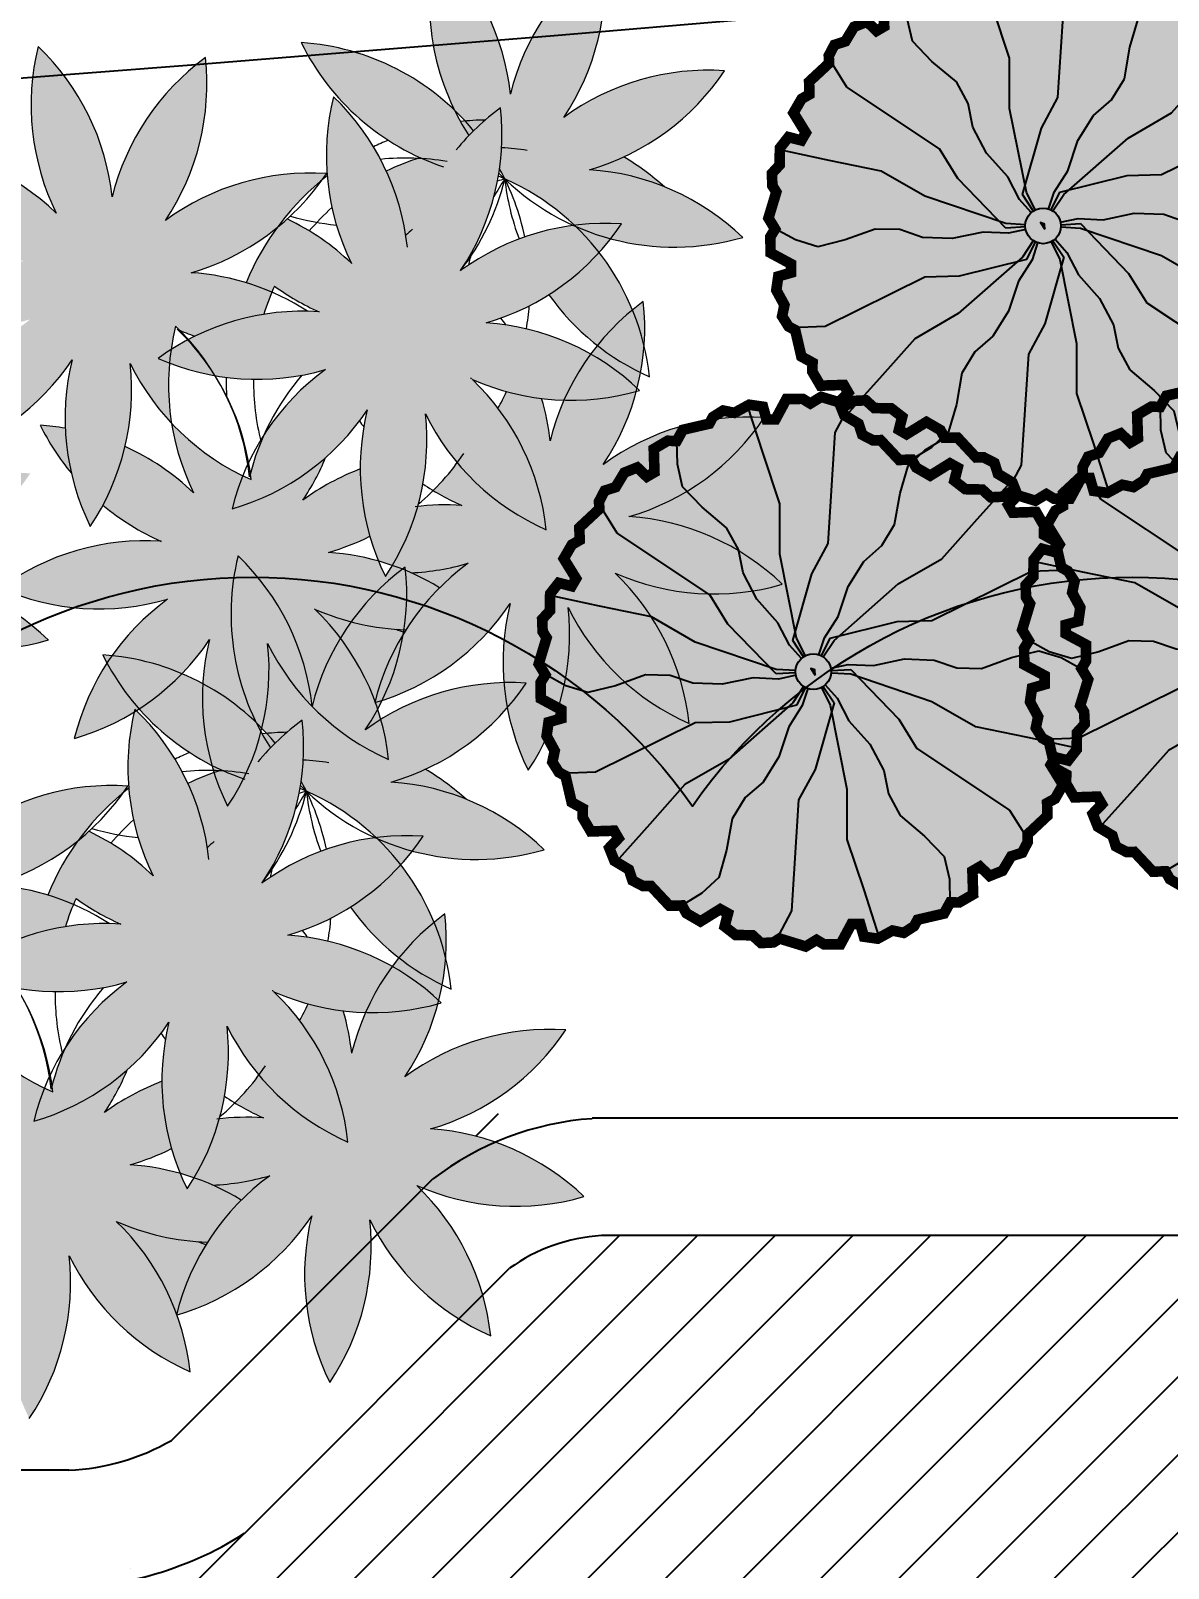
# Model space of a CAD drawing. Extents: x -32840 to 422982, y 280745 to 888746.
# Drawn here: x 88766 to 90706, y 877595 to 880217 of the extents above; entities that cross this region are included whole.
import ezdxf

# ---------------------------------------------------------------- set-up
doc = ezdxf.new("R2010")
doc.units = 0
doc.header["$LTSCALE"] = 1000
doc.header["$PDMODE"] = 3
doc.linetypes.add('CONTINOUS', pattern=[0])
doc.linetypes.add('HIDDEN', pattern=[0.375, 0.25, -0.125])
doc.layers.get('Defpoints').update_dxf_attribs({"linetype": 'HIDDEN'})
doc.layers.add('A-Dim grid', color=3, linetype='Continuous', transparency=0.5)
doc.layers.add('X-SW$0$Tree-hat', color=254, linetype='Continuous', transparency=0.3)
for name, color, linetype in [('a-drive(base)', 22, 'Continuous'), ('A-Rev', 31, 'Continuous'), ('A-WALL', 7, 'CONTINOUS')]:
    doc.layers.add(name, color=color, linetype=linetype)
doc.layers.add('X-SW$0$Xref-Color$0$12.shrubs & ground covers', color=254, linetype='Continuous', lineweight=0)
doc.styles.add('ROMANS', font='romans.shx', dxfattribs={"width": 0.8})
doc.dimstyles.new('A-Dim Grid', dxfattribs={"dimscale": 100, "dimtxt": 2.5, "dimasz": 0.5, "dimexe": 0, "dimexo": 0, "dimgap": 0.3, "dimtad": 1, "dimdec": 0, "dimlfac": -0.01, "dimzin": 3, "dimdsep": 46, "dimtxsty": 'ROMANS', "dimblk": 'OBLIQUE', "dimcen": 5, "dimclrd": 256, "dimclre": 8, "dimclrt": 4, "dimadec": 0, "dimazin": 0, "dimtfac": 1, "dimtdec": 0, "dimtix": 1, "dimtmove": 1, "dimatfit": 3, "dimfxl": 1, "dimfrac": 2, "dimtolj": 1, "dimtzin": 3, "dimlwd": -1, "dimarcsym": 0})

# ---------------------------------------------------------------- blocks, each defined once
blk = doc.blocks.new('X-SW$0$trt')
at = {"layer": 'X-SW$0$Tree-hat'}
h = blk.add_hatch(color=256, dxfattribs=at)
h.dxf.hatch_style = 1
h.paths.add_polyline_path([(-266374, 71525), (-266376, 71585), (-266215, 71736), (-266217, 71840), (-266153, 71875), (-266088, 71989), (-266188, 72151), (-266152, 72213), (-266046, 72186), (-265977, 72275), (-265974, 72413), (-265911, 72482), (-265916, 72582), (-265948, 72633), (-265883, 72845), (-265937, 72934), (-265900, 72996), (-265900, 73128), (-266067, 73218), (-266067, 73290), (-265963, 73319), (-265947, 73431), (-266013, 73552), (-265994, 73643), (-266048, 73727), (-266101, 73756), (-266151, 73971), (-266242, 74021), (-266241, 74094), (-266307, 74208), (-266497, 74202), (-266533, 74264), (-266457, 74342), (-266499, 74447), (-266617, 74518), (-266646, 74607), (-266735, 74653), (-266795, 74651), (-266946, 74813), (-267050, 74811), (-267085, 74874), (-267199, 74940), (-267361, 74840), (-267423, 74876), (-267396, 74981), (-267485, 75050), (-267623, 75053), (-267692, 75116), (-267792, 75111), (-267844, 75080), (-268055, 75144), (-268144, 75090), (-268206, 75128), (-268338, 75127), (-268428, 74960), (-268500, 74960), (-268529, 75064), (-268641, 75080), (-268762, 75014), (-268853, 75033), (-268937, 74980), (-268966, 74926), (-269181, 74876), (-269231, 74785), (-269304, 74787), (-269418, 74720), (-269412, 74531), (-269474, 74495), (-269552, 74570), (-269657, 74528), (-269728, 74410), (-269817, 74381), (-269863, 74293), (-269861, 74232), (-270023, 74081), (-270021, 73978), (-270084, 73942), (-270150, 73828), (-270050, 73666), (-270086, 73604), (-270191, 73631), (-270261, 73542), (-270263, 73404), (-270326, 73335), (-270322, 73235), (-270290, 73184), (-270354, 72972), (-270300, 72883), (-270338, 72821), (-270337, 72689), (-270170, 72599), (-270170, 72528), (-270274, 72498), (-270290, 72386), (-270224, 72265), (-270243, 72174), (-270190, 72090), (-270136, 72061), (-270086, 71846), (-269995, 71796), (-269997, 71723), (-269930, 71609), (-269741, 71615), (-269705, 71553), (-269780, 71475), (-269738, 71370), (-269620, 71299), (-269591, 71210), (-269503, 71164), (-269442, 71166), (-269291, 71005), (-269188, 71007), (-269152, 70943), (-269038, 70877), (-268877, 70977), (-268814, 70942), (-268841, 70836), (-268752, 70767), (-268614, 70764), (-268545, 70701), (-268445, 70706), (-268394, 70738), (-268182, 70673), (-268093, 70727), (-268031, 70690), (-267899, 70690), (-267809, 70857), (-267738, 70857), (-267708, 70753), (-267596, 70737), (-267475, 70803), (-267384, 70784), (-267300, 70838), (-267271, 70891), (-267056, 70941), (-267006, 71032), (-266933, 71031), (-266819, 71097), (-266825, 71287), (-266763, 71323), (-266685, 71247), (-266580, 71289), (-266509, 71407), (-266420, 71436)])
at = {"layer": 'X-SW$0$Tree-hat', "linetype": 'ByBlock'}
for p, q in [((-268528, 74683, -1683), (-268654, 75073, -1683)), ((-267941, 74854, -1683), (-267810, 75100, -1683)), ((-267998, 73952, -1683), (-267941, 74854, -1683)), ((-267211, 74710, -1683), (-267049, 74809, -1683)), ((-269225, 74596, -1683), (-269229, 74785, -1683)), ((-268392, 74273, -1683), (-268528, 74683, -1683)), ((-267348, 74582, -1683), (-267211, 74710, -1683)), ((-269183, 74412, -1683), (-269225, 74596, -1683)), ((-267412, 74362, -1683), (-267348, 74582, -1683)), ((-266787, 74150, -1683), (-266512, 74454, -1683)), ((-269024, 74247, -1683), (-269183, 74412, -1683)), ((-267458, 74106, -1683), (-267412, 74362, -1683)), ((-269715, 74036, -1683), (-269863, 74272, -1683)), ((-268825, 74080, -1683), (-269024, 74247, -1683)), ((-268392, 73864, -1683), (-268392, 74273, -1683)), ((-268728, 73903, -1683), (-268825, 74080, -1683)), ((-267562, 73934, -1683), (-267458, 74106, -1683)), ((-267073, 73827, -1683), (-266787, 74150, -1683)), ((-268962, 73535, -1683), (-269715, 74036, -1683)), ((-268132, 73704, -1683), (-267998, 73952, -1683)), ((-267709, 73806, -1683), (-267562, 73934, -1683)), ((-268691, 73712, -1683), (-268728, 73903, -1683)), ((-268255, 73182, -1683), (-268392, 73864, -1683)), ((-267837, 73602, -1683), (-267709, 73806, -1683)), ((-267428, 73623, -1683), (-267073, 73827, -1683)), ((-268579, 73499, -1683), (-268691, 73712, -1683)), ((-268287, 73163, -1683), (-268132, 73704, -1683)), ((-267155, 73326, -1683), (-266345, 73727, -1683)), ((-266345, 73727, -1683), (-266066, 73737, -1683)), ((-267951, 73163, -1683), (-267428, 73623, -1683)), ((-267918, 73357, -1683), (-267837, 73602, -1683)), ((-269860, 73441, -1683), (-270261, 73527, -1683)), ((-269437, 73355, -1683), (-269860, 73441, -1683)), ((-268814, 73295, -1683), (-268962, 73535, -1683)), ((-268407, 73307, -1683), (-268579, 73499, -1683)), ((-269082, 73150, -1683), (-269437, 73355, -1683)), ((-268423, 72890, -1683), (-268814, 73295, -1683)), ((-268312, 73124, -1683), (-268407, 73307, -1683)), ((-268028, 73184, -1683), (-267918, 73357, -1683)), ((-267982, 73182, -1683), (-267436, 73318, -1683)), ((-267436, 73318, -1683), (-267155, 73326, -1683)), ((-268199, 73030, -1683), (-268287, 73163, -1683)), ((-268183, 73038, -1683), (-268255, 73182, -1683)), ((-268074, 73046, -1683), (-268028, 73184, -1683)), ((-268054, 73038, -1683), (-267982, 73182, -1683)), ((-268039, 73030, -1683), (-267951, 73163, -1683)), ((-268423, 72927, -1683), (-269082, 73150, -1683)), ((-268215, 73017, -1683), (-268312, 73124, -1683)), ((-266507, 73023, -1683), (-266284, 73078, -1683)), ((-266284, 73078, -1683), (-266104, 73023, -1683)), ((-268263, 72917, -1683), (-268423, 72927, -1683)), ((-267977, 72938, -1683), (-267835, 72968, -1683)), ((-267974, 72917, -1683), (-267814, 72927, -1683)), ((-267835, 72968, -1683), (-267630, 72959, -1683)), ((-267814, 72927, -1683), (-267423, 72522, -1683)), ((-267630, 72959, -1683), (-267377, 73012, -1683)), ((-267377, 73012, -1683), (-267137, 73003, -1683)), ((-267137, 73003, -1683), (-266953, 72939, -1683)), ((-266953, 72939, -1683), (-266752, 72935, -1683)), ((-266752, 72935, -1683), (-266507, 73023, -1683)), ((-266104, 73023, -1683), (-265938, 72932, -1683)), ((-270133, 72794, -1683), (-270299, 72885, -1683)), ((-269953, 72739, -1683), (-270133, 72794, -1683)), ((-269730, 72794, -1683), (-269953, 72739, -1683)), ((-269486, 72883, -1683), (-269730, 72794, -1683)), ((-269285, 72878, -1683), (-269486, 72883, -1683)), ((-269100, 72815, -1683), (-269285, 72878, -1683)), ((-268860, 72806, -1683), (-269100, 72815, -1683)), ((-268608, 72858, -1683), (-268860, 72806, -1683)), ((-268402, 72849, -1683), (-268608, 72858, -1683)), ((-268263, 72900, -1683), (-268423, 72890, -1683)), ((-268260, 72879, -1683), (-268402, 72849, -1683)), ((-268022, 72801, -1683), (-267925, 72693, -1683)), ((-267974, 72900, -1683), (-267814, 72890, -1683)), ((-267814, 72890, -1683), (-267155, 72667, -1683)), ((-268199, 72788, -1683), (-268287, 72654, -1683)), ((-268183, 72779, -1683), (-268255, 72636, -1683)), ((-268164, 72771, -1683), (-268209, 72633, -1683)), ((-268054, 72779, -1683), (-267982, 72636, -1683)), ((-268039, 72788, -1683), (-267951, 72654, -1683)), ((-267925, 72693, -1683), (-267830, 72510, -1683)), ((-267155, 72667, -1683), (-266800, 72463, -1683)), ((-268287, 72654, -1683), (-268809, 72195, -1683)), ((-268255, 72636, -1683), (-268801, 72499, -1683)), ((-268209, 72633, -1683), (-268320, 72460, -1683)), ((-267951, 72654, -1683), (-268105, 72113, -1683)), ((-267982, 72636, -1683), (-267846, 71953, -1683)), ((-269082, 72492, -1683), (-269893, 72090, -1683)), ((-268801, 72499, -1683), (-269082, 72492, -1683)), ((-268320, 72460, -1683), (-268400, 72215, -1683)), ((-267830, 72510, -1683), (-267659, 72318, -1683)), ((-267423, 72522, -1683), (-267276, 72283, -1683)), ((-266800, 72463, -1683), (-266378, 72376, -1683)), ((-267659, 72318, -1683), (-267546, 72105, -1683)), ((-266378, 72376, -1683), (-265977, 72290, -1683)), ((-268809, 72195, -1683), (-269164, 71990, -1683)), ((-268400, 72215, -1683), (-268528, 72011, -1683)), ((-267276, 72283, -1683), (-266523, 71782, -1683)), ((-269893, 72090, -1683), (-270171, 72080, -1683)), ((-268105, 72113, -1683), (-268239, 71866, -1683)), ((-267546, 72105, -1683), (-267509, 71914, -1683)), ((-269164, 71990, -1683), (-269450, 71667, -1683)), ((-268528, 72011, -1683), (-268675, 71884, -1683)), ((-267846, 71953, -1683), (-267846, 71544, -1683)), ((-267509, 71914, -1683), (-267413, 71738, -1683)), ((-268675, 71884, -1683), (-268780, 71712, -1683)), ((-268239, 71866, -1683), (-268297, 70963, -1683)), ((-269450, 71667, -1683), (-269725, 71363, -1683)), ((-268780, 71712, -1683), (-268825, 71456, -1683)), ((-267413, 71738, -1683), (-267214, 71570, -1683)), ((-266523, 71782, -1683), (-266375, 71546, -1683)), ((-267846, 71544, -1683), (-267709, 71135, -1683)), ((-267214, 71570, -1683), (-267055, 71405, -1683)), ((-268825, 71456, -1683), (-268889, 71235, -1683)), ((-267055, 71405, -1683), (-267012, 71222, -1683)), ((-268889, 71235, -1683), (-269026, 71107, -1683)), ((-267012, 71222, -1683), (-267008, 71032, -1683)), ((-269026, 71107, -1683), (-269189, 71008, -1683)), ((-267709, 71135, -1683), (-267583, 70744, -1683)), ((-268297, 70963, -1683), (-268427, 70717, -1683))]:
    blk.add_line(p, q, dxfattribs=at)
at = {"layer": 'X-SW$0$Tree-hat', "linetype": 'ByBlock', "const_width": 86.3, "elevation": -1683}
blk.add_lwpolyline([(-266374, 71525), (-266376, 71585), (-266215, 71736), (-266217, 71840), (-266153, 71875), (-266088, 71989), (-266188, 72151), (-266152, 72213), (-266046, 72186), (-265977, 72275), (-265974, 72413), (-265911, 72482), (-265916, 72582), (-265948, 72633), (-265883, 72845), (-265937, 72934), (-265900, 72996), (-265900, 73128), (-266067, 73218), (-266067, 73290), (-265963, 73319), (-265947, 73431), (-266013, 73552), (-265994, 73643), (-266048, 73727), (-266101, 73756), (-266151, 73971), (-266242, 74021), (-266241, 74094), (-266307, 74208), (-266497, 74202), (-266533, 74264), (-266457, 74342), (-266499, 74447), (-266617, 74518), (-266646, 74607), (-266735, 74653), (-266795, 74651), (-266946, 74813), (-267050, 74811), (-267085, 74874), (-267199, 74940), (-267361, 74840), (-267423, 74876), (-267396, 74981), (-267485, 75050), (-267623, 75053), (-267692, 75116), (-267792, 75111), (-267844, 75080), (-268055, 75144), (-268144, 75090), (-268206, 75128), (-268338, 75127), (-268428, 74960), (-268500, 74960), (-268529, 75064), (-268641, 75080), (-268762, 75014), (-268853, 75033), (-268937, 74980), (-268966, 74926), (-269181, 74876), (-269231, 74785), (-269304, 74787), (-269418, 74720), (-269412, 74531), (-269474, 74495), (-269552, 74570), (-269657, 74528), (-269728, 74410), (-269817, 74381), (-269863, 74293), (-269861, 74232), (-270023, 74081), (-270021, 73978), (-270084, 73942), (-270150, 73828), (-270050, 73666), (-270086, 73604), (-270191, 73631), (-270261, 73542), (-270263, 73404), (-270326, 73335), (-270322, 73235), (-270290, 73184), (-270354, 72972), (-270300, 72883), (-270338, 72821), (-270337, 72689), (-270170, 72599), (-270170, 72528), (-270274, 72498), (-270290, 72386), (-270224, 72265), (-270243, 72174), (-270190, 72090), (-270136, 72061), (-270086, 71846), (-269995, 71796), (-269997, 71723), (-269930, 71609), (-269741, 71615), (-269705, 71553), (-269780, 71475), (-269738, 71370), (-269620, 71299), (-269591, 71210), (-269503, 71164), (-269442, 71166), (-269291, 71005), (-269188, 71007), (-269152, 70943), (-269038, 70877), (-268877, 70977), (-268814, 70942), (-268841, 70836), (-268752, 70767), (-268614, 70764), (-268545, 70701), (-268445, 70706), (-268394, 70738), (-268182, 70673), (-268093, 70727), (-268031, 70690), (-267899, 70690), (-267809, 70857), (-267738, 70857), (-267708, 70753), (-267596, 70737), (-267475, 70803), (-267384, 70784), (-267300, 70838), (-267271, 70891), (-267056, 70941), (-267006, 71032), (-266933, 71031), (-266819, 71097), (-266825, 71287), (-266763, 71323), (-266685, 71247), (-266580, 71289), (-266509, 71407), (-266420, 71436), (-266374, 71525)], close=True, dxfattribs=at)
at = {"layer": 'X-SW$0$Tree-hat', "elevation": -2041}
blk.add_lwpolyline([(-268105, 72881), (-268108, 72924), (-268140, 72935)], close=True, dxfattribs=at)
at = {"layer": 'X-SW$0$Tree-hat'}
blk.add_circle((-268119, 72909, -1683), 145, dxfattribs=at)
blk = doc.blocks.new('A$C4a14b2df')
at = {"true_color": 0x4d9226}
h = blk.add_hatch(color=87, dxfattribs=at)
h.dxf.hatch_style = 1
h.paths.add_polyline_path([(11143.1, 11328.3, 0.054447), (11097.6, 11249.8, -0.097304), (10940.5, 11285.5, -0.000367), (10940.3, 11286.1, -0.177195), (11067.5, 11028.7, -0.176327), (10861.2, 11226.5, -0.162535), (10805, 10968, 0.01495), (10781.2, 10975.4, -0.158509), (10762.2, 11233.1, -0.176327), (10531.6, 11064.4, -0.035596), (10549.8, 11120.9, 0.009428), (10564.1, 11114.3, 0.006475), (10562.8, 11125, -0.041812), (10586, 11190.8, -0.092047), (10690.6, 11301.8, -0.113986), (10502.8, 11291.4, 0.046078), (10457, 11353.1, -0.138987), (10679.9, 11400.5, -0.052666), (10603.8, 11444.2, 0.006963), (10599.3, 11433.9, 0.027999), (10555.4, 11450, -0.05988), (10607.8, 11543.4, 0.014038), (10625.6, 11558.6, -0.080164), (10735.1, 11483, -0.176327), (10704.3, 11767.1, -0.093915), (10794.5, 11640.4, -0.036305), (10848.7, 11662, -0.004243), (10855.8, 11661.6, -0.176327), (10649.5, 11859.4, -0.176327), (10911, 11744, 0.029646), (10935.4, 11701, -0.042962), (10989.4, 11748.1, -0.176327), (10921.2, 11470.6, -0.12616), (11113.9, 11547.7, 0.002189), (11117.2, 11546.2, -0.036034), (11157.5, 11501.6, -0.138344), (10965, 11381.5, -0.112612)])
h.paths.add_polyline_path([(11097.1, 11731.6, -0.176327), (11371.6, 11811.3, -0.176327), (11140.9, 11642.6, -0.176327), (11402.4, 11527.2, -0.137211), (11177.3, 11525, 0.018694), (11195.7, 11550.3, 0.048129), (11115.5, 11547.9, 0.08601), (10996.7, 11626.9, 0.011626), (10987.7, 11644.2, 0.062453), (10989.4, 11748.1, 0.019904), (10963.4, 11727.4, 0.019159), (10929.1, 11725.6, 0.015456), (10911, 11744, -0.176327), (10880.2, 12028.1, -0.176327), (11006.3, 11771.7, -0.176327), (11165.3, 12009.2, -0.176327)])
h.paths.add_polyline_path([(10599.3, 11433.9, 0.025006), (10585.6, 11396.1, 0.074143), (10468.2, 11358.8, -0.016866), (10442, 11369, 0.005672), (10435.2, 11375.6, 0.024262), (10427.4, 11335.9, 0.015952), (10405.4, 11320.8, 0.012501), (10424.8, 11312.9, 0.06155), (10428.3, 11210.4, -0.074407), (10357.9, 11312.1, -0.176327), (10289.7, 11034.6, -0.176327), (10258.9, 11318.7, -0.176327), (10028.2, 11150, -0.176327), (10187.2, 11387.4, -0.176327), (9902.1, 11406.4, -0.176327), (10176.5, 11486.1, -0.176327), (9970.3, 11683.9, -0.176327), (10231.7, 11568.5, -0.176327), (10200.9, 11852.7, -0.176327), (10327.1, 11596.2, -0.176327), (10486.1, 11833.7, -0.176327), (10417.9, 11556.2, -0.176327), (10692.3, 11635.9, -0.007844), (10684.8, 11625.1, 0.062812), (10607.8, 11543.4, -0.09961), (10461.7, 11467.1, -0.085331)])
h.paths.add_polyline_path([(10793, 10949, 0.013408), (10805, 10968, -0.053419), (10885.5, 10930, 0.055149), (10828, 10858.3, -0.096485), (10672.3, 10893.7, -0.176327), (10798.4, 10637.3, -0.176327), (10592.2, 10835.1, -0.176327), (10524, 10557.6, -0.176327), (10493.1, 10841.7, -0.176327), (10262.5, 10672.9, -0.176327), (10421.5, 10910.4, -0.176327), (10136.4, 10929.4, -0.176327), (10410.8, 11009, -0.070394), (10311.4, 11070.8, 0.064099), (10349, 11170.6, -0.085123), (10466, 11091.5, -0.075089), (10428.3, 11210.4, 0.091085), (10549.8, 11120.9, 0.035596), (10531.6, 11064.4, 0.110208), (10691.1, 11152, -0.04954), (10652.1, 11079.1, -0.067048), (10750.1, 11132.4, 0.069654), (10766.5, 11017.7, -0.045431), (10695.9, 10990.1, -0.051885), (10781.2, 10975.4, 0.017333)])
h.paths.add_polyline_path([(11469.9, 10935.9, -0.176327), (11184.8, 10954.9, -0.176327), (11310.9, 10698.4, -0.176327), (11104.7, 10896.3, -0.176327), (11036.5, 10618.7, -0.176327), (11005.7, 10902.9, -0.17577), (10775.9, 10734.4, 0.11525), (10672.3, 10893.7, 0.096485), (10828, 10858.3, -0.055149), (10885.5, 10930, 0.053419), (10805, 10968, 0.065713), (10848.1, 11068.4, -0.045122), (10923.3, 11070.2, -0.032901), (10874.7, 11095.7, 0.037514), (10915.5, 11143.1, 0.115333), (11067.5, 11028.7, 0.136029), (10985, 11236.1, 0.019091), (10999.7, 11264.4, 0.036512), (11059.5, 11252.7, -0.044186), (11073.9, 11180.4, -0.043966), (11097.6, 11249.8, 0.074868), (11221.1, 11264.6, -0.082245), (11164.7, 11140.3, -0.176327), (11439.1, 11220, -0.176327), (11208.5, 11051.3, -0.176327)])
h.paths.add_polyline_path([(11222.5, 11270, -0.003301), (11221.1, 11264.6, -0.074868), (11097.6, 11249.8, -0.054447), (11143.1, 11328.3, -0.05915)])
h.paths.add_polyline_path([(11234.2, 11342.4, -0.027585), (11228.3, 11296.8, -0.052313), (11154.5, 11343, -0.051105), (11214.4, 11403.5, -0.038481)])
h.paths.add_polyline_path([(11214.4, 11403.5, 0.051105), (11154.5, 11343, -0.072007), (11071.8, 11429.6, 0.067302), (11157.5, 11501.6, -0.068141)])
h.paths.add_polyline_path([(11228.3, 11296.8, -0.016413), (11222.5, 11270, 0.05915), (11143.1, 11328.3, -0.011176), (11154.5, 11343, 0.052313)])
h.paths.add_polyline_path([(11234.2, 11342.4, 0.038481), (11214.4, 11403.5, -0.013967), (11232.9, 11417.8, -0.045213)])
h.paths.add_polyline_path([(10502.6, 11291.4, -0.048404), (10424.8, 11312.9, -0.013856), (10427.4, 11335.9, -0.019715), (10455.9, 11352.5, -0.046075)], flags=17)
h.paths.add_polyline_path([(10424.8, 11312.9, -0.012501), (10405.4, 11320.8, -0.015952), (10427.4, 11335.9, 0.013856)], flags=17)
h.paths.add_polyline_path([(10257.5, 11125, -0.058514), (10204.6, 11206.9, -0.025668), (10247.1, 11201.8, 0.046469)], flags=17)
h.paths.add_polyline_path([(10943.5, 11709.1, 0.013105), (10929.1, 11725.6, -0.019159), (10963.4, 11727.4, 0.0162)], flags=17)
h.paths.add_polyline_path([(10943.5, 11709.1, 0.006836), (10935.4, 11701, -0.01663), (10921.1, 11724.8, -0.004466), (10929.1, 11725.6, -0.013105)], flags=17)
h.paths.add_polyline_path([(11157.5, 11501.6, 0.036034), (11117.2, 11546.2, 0.038192), (11177.3, 11525, -0.018371)])
h.paths.add_polyline_path([(11177.3, 11525, -0.038192), (11117.2, 11546.2, 0.001468), (11115.5, 11547.9, -0.048129), (11195.7, 11550.3, -0.018694)], flags=17)
h.paths.add_polyline_path([(11269.3, 11613.2, 0.079114), (11141.2, 11642.6, 0.000091), (11141.1, 11642.6, 0.037365), (11199.5, 11664.5, -0.048342)], flags=17)
h = blk.add_hatch(color=87, dxfattribs=at)
h.dxf.hatch_style = 1
h.paths.add_polyline_path([(9891.4, 11233.2, 0.054447), (9845.9, 11154.7, -0.097304), (9688.9, 11190.5, -0.000367), (9688.7, 11191.1, -0.177195), (9815.9, 10933.7, -0.176327), (9609.6, 11131.5, -0.162535), (9553.4, 10872.9, 0.01495), (9529.6, 10880.4, -0.158509), (9510.6, 11138.1, -0.176327), (9280, 10969.3, -0.035596), (9298.2, 11025.9, 0.009428), (9312.5, 11019.2, 0.006475), (9311.2, 11030, -0.041812), (9334.4, 11095.8, -0.092047), (9439, 11206.8, -0.113986), (9251.2, 11196.3, 0.046078), (9205.4, 11258, -0.138987), (9428.3, 11305.5, -0.052666), (9352.1, 11349.1, 0.006963), (9347.7, 11338.9, 0.027999), (9303.8, 11354.9, -0.05988), (9356.2, 11448.3, 0.014038), (9374, 11463.6, -0.080164), (9483.5, 11387.9, -0.176327), (9452.7, 11672, -0.093915), (9542.9, 11545.3, -0.036305), (9597.1, 11566.9, -0.004243), (9604.2, 11566.5, -0.176327), (9397.9, 11764.3, -0.176327), (9659.4, 11649, 0.029646), (9683.8, 11605.9, -0.042962), (9737.8, 11653.1, -0.176327), (9669.6, 11375.5, -0.12616), (9862.3, 11452.6, 0.002189), (9865.6, 11451.2, -0.036034), (9905.9, 11406.5, -0.138344), (9713.4, 11286.5, -0.112612)])
h.paths.add_polyline_path([(9845.5, 11636.6, -0.176327), (10119.9, 11716.3, -0.176327), (9889.3, 11547.5, -0.176327), (10150.8, 11432.2, -0.137211), (9925.7, 11429.9, 0.018694), (9944, 11455.2, 0.048129), (9863.8, 11452.8, 0.08601), (9745.1, 11531.9, 0.011626), (9736.1, 11549.1, 0.062453), (9737.8, 11653.1, 0.019904), (9711.8, 11632.4, 0.019159), (9677.5, 11630.5, 0.015456), (9659.4, 11649, -0.176327), (9628.6, 11933.1, -0.176327), (9754.7, 11676.7, -0.176327), (9913.7, 11914.1, -0.176327)])
h.paths.add_polyline_path([(9347.7, 11338.9, 0.025006), (9334, 11301.1, 0.074143), (9216.6, 11263.7, -0.016866), (9190.3, 11273.9, 0.005672), (9183.6, 11280.6, 0.024262), (9175.8, 11240.8, 0.015952), (9153.8, 11225.8, 0.012501), (9173.1, 11217.8, 0.06155), (9176.7, 11115.4, -0.074407), (9106.3, 11217.1, -0.176327), (9038.1, 10939.5, -0.176327), (9007.2, 11223.7, -0.176327), (8776.6, 11054.9, -0.176327), (8935.6, 11292.4, -0.176327), (8650.5, 11311.3, -0.176327), (8924.9, 11391, -0.176327), (8718.7, 11588.9, -0.176327), (8980.1, 11473.5, -0.176327), (8949.3, 11757.6, -0.176327), (9075.4, 11501.2, -0.176327), (9234.4, 11738.6, -0.176327), (9166.2, 11461.1, -0.176327), (9440.7, 11540.8, -0.007844), (9433.2, 11530, 0.062812), (9356.2, 11448.3, -0.09961), (9210, 11372.1, -0.085331)])
h.paths.add_polyline_path([(9541.4, 10854, 0.013408), (9553.4, 10872.9, -0.053419), (9633.9, 10835, 0.055149), (9576.4, 10763.3, -0.096485), (9420.6, 10798.6, -0.176327), (9546.8, 10542.2, -0.176327), (9340.5, 10740, -0.176327), (9272.3, 10462.5, -0.176327), (9241.5, 10746.6, -0.176327), (9010.9, 10577.9, -0.176327), (9169.9, 10815.3, -0.176327), (8884.7, 10834.3, -0.176327), (9159.2, 10914, -0.070394), (9059.8, 10975.8, 0.064099), (9097.4, 11075.6, -0.085123), (9214.4, 10996.5, -0.075089), (9176.7, 11115.4, 0.091085), (9298.2, 11025.9, 0.035596), (9280, 10969.3, 0.110208), (9439.5, 11056.9, -0.04954), (9400.5, 10984.1, -0.067048), (9498.5, 11037.3, 0.069654), (9514.9, 10922.7, -0.045431), (9444.3, 10895, -0.051885), (9529.6, 10880.4, 0.017333)])
h.paths.add_polyline_path([(10218.3, 10840.8, -0.176327), (9933.2, 10859.8, -0.176327), (10059.3, 10603.4, -0.176327), (9853.1, 10801.2, -0.176327), (9784.9, 10523.7, -0.176327), (9754, 10807.8, -0.17577), (9524.3, 10639.3, 0.11525), (9420.6, 10798.6, 0.096485), (9576.4, 10763.3, -0.055149), (9633.9, 10835, 0.053419), (9553.4, 10872.9, 0.065713), (9596.5, 10973.4, -0.045122), (9671.7, 10975.2, -0.032901), (9623, 11000.6, 0.037514), (9663.9, 11048, 0.115333), (9815.9, 10933.7, 0.136029), (9733.4, 11141.1, 0.019091), (9748.1, 11169.4, 0.036512), (9807.9, 11157.6, -0.044186), (9822.3, 11085.3, -0.043966), (9845.9, 11154.7, 0.074868), (9969.5, 11169.6, -0.082245), (9913.1, 11045.3, -0.176327), (10187.5, 11125, -0.176327), (9956.9, 10956.2, -0.176327)])
h.paths.add_polyline_path([(9970.9, 11174.9, -0.003301), (9969.5, 11169.6, -0.074868), (9845.9, 11154.7, -0.054447), (9891.4, 11233.2, -0.05915)])
h.paths.add_polyline_path([(9982.6, 11247.4, -0.027585), (9976.7, 11201.7, -0.052313), (9902.8, 11248, -0.051105), (9962.8, 11308.5, -0.038481)])
h.paths.add_polyline_path([(9962.8, 11308.5, 0.051105), (9902.8, 11248, -0.072007), (9820.1, 11334.5, 0.067302), (9905.9, 11406.5, -0.068141)])
h.paths.add_polyline_path([(9976.7, 11201.7, -0.016413), (9970.9, 11174.9, 0.05915), (9891.4, 11233.2, -0.011176), (9902.8, 11248, 0.052313)])
h.paths.add_polyline_path([(9982.6, 11247.4, 0.038481), (9962.8, 11308.5, -0.013967), (9981.3, 11322.8, -0.045213)])
h.paths.add_polyline_path([(9250.9, 11196.4, -0.048404), (9173.1, 11217.8, -0.013856), (9175.8, 11240.8, -0.019715), (9204.3, 11257.4, -0.046075)], flags=17)
h.paths.add_polyline_path([(9173.1, 11217.8, -0.012501), (9153.8, 11225.8, -0.015952), (9175.8, 11240.8, 0.013856)], flags=17)
h.paths.add_polyline_path([(9005.9, 11030, -0.058514), (8952.9, 11111.8, -0.025668), (8995.5, 11106.8, 0.046469)], flags=17)
h.paths.add_polyline_path([(9691.9, 11614, 0.013105), (9677.5, 11630.5, -0.019159), (9711.8, 11632.4, 0.0162)], flags=17)
h.paths.add_polyline_path([(9691.9, 11614, 0.006836), (9683.8, 11605.9, -0.01663), (9669.5, 11629.7, -0.004466), (9677.5, 11630.5, -0.013105)], flags=17)
h.paths.add_polyline_path([(9905.9, 11406.5, 0.036034), (9865.6, 11451.2, 0.038192), (9925.7, 11429.9, -0.018371)])
h.paths.add_polyline_path([(9925.7, 11429.9, -0.038192), (9865.6, 11451.2, 0.001468), (9863.8, 11452.8, -0.048129), (9944, 11455.2, -0.018694)], flags=17)
h.paths.add_polyline_path([(10017.7, 11518.2, 0.079114), (9889.6, 11547.5, 0.000091), (9889.5, 11547.6, 0.037365), (9947.9, 11569.4, -0.048342)], flags=17)
h = blk.add_hatch(color=87, dxfattribs=at)
h.dxf.hatch_style = 1
h.paths.add_polyline_path([(10804.7, 10284.3, 0.054447), (10759.2, 10205.8, -0.097304), (10602.1, 10241.6, -0.000367), (10602, 10242.2, -0.177195), (10729.1, 9984.7, -0.176327), (10522.9, 10182.6, -0.162535), (10466.7, 9924, 0.01495), (10442.8, 9931.5, -0.158509), (10423.9, 10189.2, -0.176327), (10193.2, 10020.4, -0.035596), (10211.5, 10076.9, 0.009428), (10225.8, 10070.3, 0.006475), (10224.5, 10081.1, -0.041812), (10247.7, 10146.8, -0.092047), (10352.2, 10257.9, -0.113986), (10164.5, 10247.4, 0.046078), (10118.7, 10309.1, -0.138987), (10341.5, 10356.5, -0.052666), (10265.4, 10400.2, 0.006963), (10260.9, 10389.9, 0.027999), (10217, 10406, -0.05988), (10269.4, 10499.4, 0.014038), (10287.2, 10514.7, -0.080164), (10396.8, 10439, -0.176327), (10365.9, 10723.1, -0.093915), (10456.2, 10596.4, -0.036305), (10510.3, 10618, -0.004243), (10517.4, 10617.6, -0.176327), (10311.2, 10815.4, -0.176327), (10572.7, 10700.1, 0.029646), (10597.1, 10657, -0.042962), (10651.1, 10704.1, -0.176327), (10582.9, 10426.6, -0.12616), (10775.5, 10503.7, 0.002189), (10778.9, 10502.2, -0.036034), (10819.2, 10457.6, -0.138344), (10626.7, 10337.6, -0.112612)])
h.paths.add_polyline_path([(10758.8, 10687.7, -0.176327), (11033.2, 10767.4, -0.176327), (10802.6, 10598.6, -0.176327), (11064, 10483.3, -0.137211), (10839, 10481, 0.018694), (10857.3, 10506.3, 0.048129), (10777.1, 10503.9, 0.08601), (10658.3, 10583, 0.011626), (10649.4, 10600.2, 0.062453), (10651.1, 10704.1, 0.019904), (10625.1, 10683.5, 0.019159), (10590.7, 10681.6, 0.015456), (10572.7, 10700.1, -0.176327), (10541.8, 10984.2, -0.176327), (10668, 10727.7, -0.176327), (10827, 10965.2, -0.176327)])
h.paths.add_polyline_path([(10260.9, 10389.9, 0.025006), (10247.3, 10352.1, 0.074143), (10129.9, 10314.8, -0.016866), (10103.6, 10325, 0.005672), (10096.8, 10331.7, 0.024262), (10089.1, 10291.9, 0.015952), (10067.1, 10276.8, 0.012501), (10086.4, 10268.9, 0.06155), (10089.9, 10166.5, -0.074407), (10019.5, 10268.1, -0.176327), (9951.3, 9990.6, -0.176327), (9920.5, 10274.7, -0.176327), (9689.9, 10106, -0.176327), (9848.9, 10343.4, -0.176327), (9563.7, 10362.4, -0.176327), (9838.2, 10442.1, -0.176327), (9631.9, 10639.9, -0.176327), (9893.4, 10524.6, -0.176327), (9862.6, 10808.7, -0.176327), (9988.7, 10552.3, -0.176327), (10147.7, 10789.7, -0.176327), (10079.5, 10512.2, -0.176327), (10354, 10591.9, -0.007844), (10346.5, 10581.1, 0.062812), (10269.4, 10499.4, -0.09961), (10123.3, 10423.1, -0.085331)])
h.paths.add_polyline_path([(10454.7, 9905.1, 0.013408), (10466.7, 9924, -0.053419), (10547.2, 9886.1, 0.055149), (10489.7, 9814.4, -0.096485), (10333.9, 9849.7, -0.176327), (10460.1, 9593.3, -0.176327), (10253.8, 9791.1, -0.176327), (10185.6, 9513.6, -0.176327), (10154.8, 9797.7, -0.176327), (9924.1, 9629, -0.176327), (10083.2, 9866.4, -0.176327), (9798, 9885.4, -0.176327), (10072.5, 9965.1, -0.070394), (9973, 10026.9, 0.064099), (10010.7, 10126.7, -0.085123), (10127.7, 10047.5, -0.075089), (10089.9, 10166.5, 0.091085), (10211.5, 10076.9, 0.035596), (10193.2, 10020.4, 0.110208), (10352.7, 10108, -0.04954), (10313.8, 10035.2, -0.067048), (10411.8, 10088.4, 0.069654), (10428.1, 9973.7, -0.045431), (10357.6, 9946.1, -0.051885), (10442.8, 9931.5, 0.017333)])
h.paths.add_polyline_path([(11131.6, 9891.9, -0.176327), (10846.5, 9910.9, -0.176327), (10972.6, 9654.5, -0.176327), (10766.4, 9852.3, -0.176327), (10698.1, 9574.8, -0.176327), (10667.3, 9858.9, -0.17577), (10437.6, 9690.4, 0.11525), (10333.9, 9849.7, 0.096485), (10489.7, 9814.4, -0.055149), (10547.2, 9886.1, 0.053419), (10466.7, 9924, 0.065713), (10509.8, 10024.5, -0.045122), (10585, 10026.3, -0.032901), (10536.3, 10051.7, 0.037514), (10577.2, 10099.1, 0.115333), (10729.1, 9984.7, 0.136029), (10646.7, 10192.1, 0.019091), (10661.4, 10220.4, 0.036512), (10721.1, 10208.7, -0.044186), (10735.5, 10136.4, -0.043966), (10759.2, 10205.8, 0.074868), (10882.7, 10220.7, -0.082245), (10826.3, 10096.3, -0.176327), (11100.8, 10176, -0.176327), (10870.1, 10007.3, -0.176327)])
h.paths.add_polyline_path([(10884.1, 10226, -0.003301), (10882.7, 10220.7, -0.074868), (10759.2, 10205.8, -0.054447), (10804.7, 10284.3, -0.05915)])
h.paths.add_polyline_path([(10895.9, 10298.5, -0.027585), (10890, 10252.8, -0.052313), (10816.1, 10299.1, -0.051105), (10876.1, 10359.6, -0.038481)])
h.paths.add_polyline_path([(10876.1, 10359.6, 0.051105), (10816.1, 10299.1, -0.072007), (10733.4, 10385.6, 0.067302), (10819.2, 10457.6, -0.068141)])
h.paths.add_polyline_path([(10890, 10252.8, -0.016413), (10884.1, 10226, 0.05915), (10804.7, 10284.3, -0.011176), (10816.1, 10299.1, 0.052313)])
h.paths.add_polyline_path([(10895.9, 10298.5, 0.038481), (10876.1, 10359.6, -0.013967), (10894.5, 10373.9, -0.045213)])
h.paths.add_polyline_path([(10164.2, 10247.5, -0.048404), (10086.4, 10268.9, -0.013856), (10089.1, 10291.9, -0.019715), (10117.5, 10308.5, -0.046075)], flags=17)
h.paths.add_polyline_path([(10086.4, 10268.9, -0.012501), (10067.1, 10276.8, -0.015952), (10089.1, 10291.9, 0.013856)], flags=17)
h.paths.add_polyline_path([(9919.1, 10081.1, -0.058514), (9866.2, 10162.9, -0.025668), (9908.8, 10157.9, 0.046469)], flags=17)
h.paths.add_polyline_path([(10605.1, 10665.1, 0.013105), (10590.7, 10681.6, -0.019159), (10625.1, 10683.5, 0.0162)], flags=17)
h.paths.add_polyline_path([(10605.1, 10665.1, 0.006836), (10597.1, 10657, -0.01663), (10582.7, 10680.8, -0.004466), (10590.7, 10681.6, -0.013105)], flags=17)
h.paths.add_polyline_path([(10819.2, 10457.6, 0.036034), (10778.9, 10502.2, 0.038192), (10839, 10481, -0.018371)])
h.paths.add_polyline_path([(10839, 10481, -0.038192), (10778.9, 10502.2, 0.001468), (10777.1, 10503.9, -0.048129), (10857.3, 10506.3, -0.018694)], flags=17)
h.paths.add_polyline_path([(10930.9, 10569.3, 0.079114), (10802.9, 10598.6, 0.000091), (10802.7, 10598.7, 0.037365), (10861.1, 10620.5, -0.048342)], flags=17)
at = {"true_color": 0x000000}
h = blk.add_hatch(dxfattribs=at)
h.set_pattern_fill('ANSI31', color=18, scale=750)
h.set_pattern_definition([(45, (-7344167.64, -683297.57), (-66.2912607, 66.2912607), [])])
edge = h.paths.add_edge_path()
edge.add_line((16050, 9225.4), (16050, 5625.4))
edge.add_line((16050, 5625.4), (16500, 5625.4))
edge.add_line((16500, 5625.4), (16500, 9825.4))
edge.add_line((16500, 9825.4), (11161.4, 9825.4))
edge.add_arc((11180.3, 9523.8), 302.2, 93.5747, 125.5078)
edge.add_line((11004.7, 9769.8), (10552.8, 9317.8))
edge.add_arc((10234.8, 9815.8), 590.8, 272.1903, 302.5613, ccw=False)
edge.add_line((10257.4, 9225.4), (16050, 9225.4))
for p, q in [((16500, 10025.4), (11145.4, 10025.4)), ((16500, 9825.4), (11161.4, 9825.4)), ((10253.2, 9425.4), (1300, 9425.4))]:
    blk.add_line(p, q)
for points in [[(10947, 9994.9), (10985.9, 10033.8)], [(10428.4, 9476.3), (10873.6, 9921.5)], [(10552.8, 9317.8), (11004.7, 9769.8)]]:
    blk.add_lwpolyline(points)
for centre, radius, start, end in [((11180.3, 9523.8), 502.2, 93.9776, 127.64), ((11180.3, 9523.8), 302.2, 93.5747, 125.5078), ((10234.8, 9815.8), 390.8, 272.6932, 299.6904), ((10234.8, 9815.8), 590.8, 267.8097, 302.5613)]:
    blk.add_arc(centre, radius, start, end)
at = {"layer": 'X-SW$0$Xref-Color$0$12.shrubs & ground covers'}
for centre, radius, start, end in [((11285.9, 11928.4), 417.8, 166.1924, 212.9848), ((10591, 11726.6), 417.8, 6.1924, 46.1924), ((11412, 11672), 417.8, 126.1924, 166.1924), ((10750, 11964.1), 417.8, 326.1924, 6.1924), ((10606.6, 11752.9), 417.8, 166.1924, 206.1924), ((9911.7, 11551.2), 417.8, 6.1924, 46.1924), ((10621.8, 11442.5), 417.8, 39.6471, 86.1924), ((11024.4, 12043.8), 417.8, 206.1924, 251.4986), ((10732.8, 11496.5), 417.8, 126.1924, 166.1924), ((10070.7, 11788.6), 417.8, 326.1924, 6.1924), ((11343.8, 11394.5), 417.8, 86.1924, 126.1924), ((11024.4, 12043.8), 417.8, 286.1924, 326.1924), ((11110, 11667.4), 417.8, 166.1924, 206.1924), ((10415.1, 11465.6), 417.8, 6.1924, 46.1924), ((11236.1, 11410.9), 417.8, 126.1924, 140.4795), ((10574.1, 11703), 417.8, 326.1924, 6.1924), ((10970.2, 11278.7), 448.7, 90.8641, 96.278), ((10970.2, 11278.7), 448.7, 112.6188, 116.1148), ((9942.5, 11267), 417.8, 46.1924, 86.1924), ((10970.2, 11278.7), 402, 80.7608, 86.9948), ((10970.2, 11278.7), 448.7, 48.1985, 59.269), ((10828, 11244.7), 417.8, 80.3349, 95.9472), ((10970.2, 11278.7), 402, 107.0448, 115.9029), ((10621.8, 11442.5), 417.8, 11.8096, 28.8567), ((11113.2, 11225.7), 417.8, 46.1924, 86.1924), ((10970.2, 11278.7), 402, 64.8221, 64.843), ((10664.6, 11219), 417.8, 86.1924, 126.1924), ((10345.2, 11868.3), 417.8, 286.1924, 326.1924), ((10970.2, 11278.7), 448.7, 128.0321, 157.5658), ((10591, 11726.6), 417.8, 322.1588, 346.1924), ((11343.8, 11394.5), 417.8, 146.1924, 151.1203), ((11113.2, 11225.7), 417.8, 106.1924, 107.9903), ((10828, 11244.7), 417.8, 6.1924, 67.8257), ((11285.9, 11928.4), 417.8, 224.2464, 286.1924), ((11412, 11672), 417.8, 186.1924, 200.6655), ((10750, 11964.1), 417.8, 253.4542, 264.4465), ((10970.2, 11278.7), 402, 131.8658, 139.7829), ((10445.9, 11181.5), 417.8, 46.1924, 64.5255), ((11113.2, 11225.7), 417.8, 130.9929, 133.0964), ((11167.9, 11133.4), 417.8, 86.1924, 126.1924), ((10848.5, 11782.7), 417.8, 286.1924, 326.1924), ((11343.8, 11394.5), 417.8, 165.1904, 168.1609), ((10433.9, 11050.2), 417.8, 57.1825, 86.1924), ((10970.2, 11278.7), 402, 155.6997, 163.0252), ((10848.5, 11782.7), 417.8, 234.1335, 246.1924), ((11412, 11672), 417.8, 215.4665, 246.1924), ((10621.8, 11442.5), 417.8, 350.1741, 355.6122), ((11479.6, 11080.7), 417.8, 126.1924, 166.1924), ((10817.5, 11372.8), 417.8, 326.1924, 6.1924), ((10652.1, 10983.6), 417.8, 86.1924, 126.1924), ((10937.3, 10964.7), 417.8, 46.1924, 86.1924), ((10658.5, 11135.3), 417.8, 35.4997, 37.498), ((10840.9, 11275.9), 417.8, 166.1924, 206.1924), ((10146, 11074.1), 417.8, 6.1924, 46.1924), ((10148.8, 11069.2), 417.8, 6.1924, 46.1924), ((10606.6, 11752.9), 417.8, 246.1924, 250.6528), ((9911.7, 11551.2), 417.8, 286.1924, 326.1924), ((10664.6, 11219), 417.8, 166.1924, 206.1924), ((9942.5, 11267), 417.8, 326.1924, 6.1924), ((10732.8, 11496.5), 417.8, 206.1924, 246.1924), ((10574.1, 11703), 417.8, 246.1924, 286.1924), ((10937.3, 10964.7), 417.8, 126.1924, 166.1924), ((10970.2, 11278.7), 448.7, 178.7419, 182.8713), ((10967, 11019.5), 417.8, 139.2237, 166.1924), ((10970.2, 11278.7), 402, 179.0629, 194.4097), ((11353.4, 11337.1), 417.8, 186.7816, 186.9853), ((11343.8, 11394.5), 417.8, 195.0327, 195.1169), ((10652.1, 10983.6), 417.8, 6.1924, 46.1924), ((11110, 11667.4), 417.8, 246.1924, 286.1924), ((10621.8, 11442.5), 417.8, 330.39, 334.7648), ((10658.5, 11135.3), 417.8, 6.1924, 16.3124), ((10415.1, 11465.6), 417.8, 286.1924, 326.1924), ((11167.9, 11133.4), 417.8, 166.1924, 206.1924), ((10445.9, 11181.5), 417.8, 326.1924, 6.1924), ((11236.1, 11410.9), 417.8, 206.1924, 246.1924), ((11411.4, 10803.1), 417.8, 86.1924, 126.1924), ((11092, 11452.5), 417.8, 286.1924, 326.1924), ((10579.4, 11391.3), 417.8, 206.1924, 219.5875), ((10176.8, 10790), 417.8, 80.311, 86.1924), ((11092, 11452.5), 417.8, 214.7674, 216.4995), ((10176.8, 10790), 417.8, 46.1924, 65.6542), ((10305, 11311.6), 417.8, 326.1924, 337.537), ((10579.4, 11391.3), 417.8, 310.2081, 326.1924), ((10898.8, 10742), 417.8, 110.8491, 126.1924), ((11092, 11452.5), 417.8, 235.7746, 246.1924), ((10579.4, 11391.3), 417.8, 230.0858, 246.1924), ((10895.6, 10653.4), 417.8, 86.1924, 97.0895), ((11180.7, 10634.4), 417.8, 46.1924, 86.1924), ((10383.1, 10592.2), 417.8, 86.1924, 126.1924), ((10579.4, 11391.3), 417.8, 286.1924, 296.5972), ((10947.5, 10884.5), 417.8, 166.1924, 212.9848), ((10252.6, 10682.7), 417.8, 6.1924, 46.1924), ((10668.2, 10573.2), 417.8, 58.6548, 86.1924), ((11073.7, 10628), 417.8, 126.1924, 166.1924), ((10411.6, 10920.1), 417.8, 326.1924, 6.1924), ((11180.7, 10634.4), 417.8, 126.1924, 166.1924), ((10817.5, 11372.8), 417.8, 272.6504, 286.1924), ((9929.1, 10539.3), 417.8, 46.1924, 86.1924), ((11353.4, 11337.1), 417.8, 246.1924, 286.1924), ((10895.6, 10653.4), 417.8, 6.1924, 46.1924), ((10305, 11311.6), 417.8, 246.1924, 286.1924), ((10668.2, 10573.2), 417.8, 126.1924, 166.1924), ((10383.1, 10592.2), 417.8, 6.1924, 46.1924), ((10840.9, 11275.9), 417.8, 246.1924, 268.2369), ((10658.5, 11135.3), 417.8, 286.1924, 326.1924), ((11411.4, 10803.1), 417.8, 166.1924, 206.1924), ((10689.4, 10851.2), 417.8, 326.1924, 6.1924), ((11479.6, 11080.7), 417.8, 206.1924, 246.1924), ((10101.8, 11242.1), 417.8, 246.1924, 286.1924), ((10970.2, 11278.7), 448.7, 249.2031, 251.1703), ((10146, 11074.1), 417.8, 286.1924, 326.1924), ((10898.8, 10742), 417.8, 166.1924, 206.1924), ((10176.8, 10790), 417.8, 326.1924, 6.1924), ((10967, 11019.5), 417.8, 206.1924, 246.1924), ((10283.4, 10398.6), 417.8, 39.6471, 86.1924), ((10686.1, 10999.8), 417.8, 206.1924, 251.4986), ((11005.5, 10350.5), 417.8, 86.1924, 126.1924), ((10686.1, 10999.8), 417.8, 286.1924, 326.1924), ((10771.6, 10623.4), 417.8, 166.1924, 206.1924), ((10076.7, 10421.6), 417.8, 6.1924, 46.1924), ((10897.8, 10367), 417.8, 126.1924, 140.4795), ((10235.7, 10659.1), 417.8, 326.1924, 6.1924), ((10631.8, 10234.8), 448.7, 90.8641, 96.278), ((10631.8, 10234.8), 448.7, 112.6188, 116.1148), ((10489.7, 10200.7), 417.8, 80.3349, 95.9472), ((10631.8, 10234.8), 402, 107.0448, 115.9029), ((10631.8, 10234.8), 402, 80.7608, 86.9948), ((10631.8, 10234.8), 448.7, 48.1985, 59.269), ((10326.2, 10175), 417.8, 86.1924, 126.1924), ((10006.8, 10824.3), 417.8, 286.1924, 326.1924), ((10947.5, 10884.5), 417.8, 224.2464, 286.1924), ((10283.4, 10398.6), 417.8, 11.8096, 28.8567), ((10774.8, 10181.8), 417.8, 46.1924, 86.1924), ((10631.8, 10234.8), 402, 64.8221, 64.843), ((10631.8, 10234.8), 448.7, 128.0321, 157.5658), ((10252.6, 10682.7), 417.8, 322.1588, 346.1924), ((11005.5, 10350.5), 417.8, 146.1924, 151.1203), ((10774.8, 10181.8), 417.8, 106.1924, 107.9903), ((10489.7, 10200.7), 417.8, 6.1924, 67.8257), ((11073.7, 10628), 417.8, 186.1924, 200.6655), ((10107.6, 10137.5), 417.8, 46.1924, 64.5255), ((10411.6, 10920.1), 417.8, 253.4542, 264.4465), ((10631.8, 10234.8), 402, 131.8658, 139.7829), ((10774.8, 10181.8), 417.8, 130.9929, 133.0964), ((10829.6, 10089.5), 417.8, 86.1924, 126.1924), ((10510.2, 10738.8), 417.8, 286.1924, 326.1924), ((11005.5, 10350.5), 417.8, 165.1904, 168.1609), ((10095.6, 10006.3), 417.8, 57.1825, 86.1924), ((10631.8, 10234.8), 402, 155.6997, 163.0252), ((10510.2, 10738.8), 417.8, 234.1335, 246.1924), ((11073.7, 10628), 417.8, 215.4665, 246.1924), ((10313.8, 9939.7), 417.8, 86.1924, 126.1924), ((10283.4, 10398.6), 417.8, 350.1741, 355.6122), ((11141.2, 10036.7), 417.8, 126.1924, 166.1924), ((10479.2, 10328.8), 417.8, 326.1924, 6.1924), ((9807.6, 10030.2), 417.8, 6.1924, 46.1924), ((10598.9, 9920.7), 417.8, 46.1924, 86.1924), ((10320.2, 10091.3), 417.8, 35.4997, 37.498), ((9810.4, 10025.3), 417.8, 6.1924, 46.1924), ((10235.7, 10659.1), 417.8, 246.1924, 286.1924), ((10394.4, 10452.6), 417.8, 206.1924, 246.1924), ((10598.9, 9920.7), 417.8, 126.1924, 166.1924), ((10628.7, 9975.5), 417.8, 139.2237, 166.1924), ((10631.8, 10234.8), 402, 179.0629, 194.4097), ((11015.1, 10293.1), 417.8, 186.7816, 186.9853), ((11005.5, 10350.5), 417.8, 195.0327, 195.1169), ((10313.8, 9939.7), 417.8, 6.1924, 46.1924), ((10771.6, 10623.4), 417.8, 246.1924, 286.1924), ((10283.4, 10398.6), 417.8, 330.39, 334.7648), ((10320.2, 10091.3), 417.8, 6.1924, 16.3124), ((10076.7, 10421.6), 417.8, 286.1924, 326.1924), ((10829.6, 10089.5), 417.8, 166.1924, 206.1924), ((10107.6, 10137.5), 417.8, 326.1924, 6.1924), ((10897.8, 10367), 417.8, 206.1924, 246.1924), ((11073, 9759.2), 417.8, 86.1924, 126.1924), ((10753.6, 10408.5), 417.8, 286.1924, 326.1924), ((10753.6, 10408.5), 417.8, 214.7674, 216.4995), ((9966.7, 10267.6), 417.8, 326.1924, 337.537), ((10241.1, 10347.3), 417.8, 310.2081, 326.1924), ((10560.5, 9698), 417.8, 110.8491, 126.1924), ((10753.6, 10408.5), 417.8, 235.7746, 246.1924), ((10557.2, 9609.4), 417.8, 86.1924, 97.0895), ((10842.4, 9590.4), 417.8, 46.1924, 86.1924), ((10241.1, 10347.3), 417.8, 286.1924, 296.5972), ((10329.9, 9529.2), 417.8, 58.6548, 86.1924), ((10842.4, 9590.4), 417.8, 126.1924, 166.1924), ((10479.2, 10328.8), 417.8, 272.6504, 286.1924), ((11015.1, 10293.1), 417.8, 246.1924, 286.1924), ((10557.2, 9609.4), 417.8, 6.1924, 46.1924), ((10320.2, 10091.3), 417.8, 286.1924, 326.1924), ((11073, 9759.2), 417.8, 166.1924, 206.1924), ((10044.7, 9548.2), 417.8, 6.1924, 46.1924), ((10502.6, 10232), 417.8, 246.1924, 268.2369), ((10351, 9807.2), 417.8, 326.1924, 6.1924), ((11141.2, 10036.7), 417.8, 206.1924, 246.1924), ((10631.8, 10234.8), 448.7, 249.2031, 251.1703), ((9838.5, 9746.1), 417.8, 326.1924, 6.1924), ((10628.7, 9975.5), 417.8, 206.1924, 246.1924)]:
    blk.add_arc(centre, radius, start, end, dxfattribs=at)
at = {"layer": 'X-SW$0$Tree-hat', "xscale": 0.2095875, "yscale": 0.2095875, "zscale": 0.2095875}
for p in [(68109.1, -3733.9, 427.8), (68541.8, -4435.8, 427.8), (67717.3, -4493.9, 427.8)]:
    blk.add_blockref('X-SW$0$trt', p, dxfattribs=at)
blk = doc.blocks.new('_Oblique')
at = {"color": 0, "linetype": 'ByBlock', "lineweight": -2}
blk.add_line((-0.5, -0.5), (0.5, 0.5), dxfattribs=at)
at = {"color": 0, "linetype": 'ByBlock'}
blk.add_line((-0.5, -0.5), (0.5, 0.5), dxfattribs=at)
blk = doc.blocks.new('*D1396')
at = {"layer": 'A-Dim grid', "color": 8, "lineweight": -2, "transparency": 16777216}
for p, q in [((87677.6, 879897.5, 0), (87677.6, 880562, 0)), ((90877.6, 879897.5, 0), (90877.6, 880562, 0))]:
    blk.add_line(p, q, dxfattribs=at)
at = {"layer": 'A-Dim grid', "transparency": 16777216}
blk.add_line((87677.6, 880562, 0), (90877.6, 880562, 0), dxfattribs=at)
at = {"layer": 'Defpoints', "color": 0, "transparency": 16777216}
for p in [(90877.6, 880562, 0), (87677.6, 879897.5, 0), (90877.6, 879897.5, 0)]:
    blk.add_point(p, dxfattribs=at)
at = {"layer": 'A-Dim grid', "transparency": 16777216, "xscale": 50, "yscale": 50, "zscale": 50, "rotation": 180}
blk.add_blockref('_Oblique', (87677.6, 880562, 0), dxfattribs=at)
at = {"layer": 'A-Dim grid', "transparency": 16777216, "xscale": 50, "yscale": 50, "zscale": 50}
blk.add_blockref('_Oblique', (90877.6, 880562, 0), dxfattribs=at)
at = {"layer": 'A-Dim grid', "color": 4, "transparency": 16777216, "insert": (89277.6, 880717, 0), "char_height": 250, "attachment_point": 5, "style": 'ROMANS'}
blk.add_mtext('\\A1;3200', dxfattribs=at)

msp = doc.modelspace()

# ---------------------------------------------------------------- linework, layer by layer
at = {"layer": 'a-drive(base)'}
msp.add_arc((75375.6, 1052828.8, 0), 173210, 269.288231, 282.429198, dxfattribs=at)
msp.add_arc((75375.6, 1052828.8, 0), 173210, 269.288231, 282.429198, dxfattribs=at)
at = {"layer": 'A-Rev', "elevation": 0}
msp.add_lwpolyline([(79394.1, 878894.7, -0.520567), (80894.1, 878894.7, -0.520567), (82394.1, 878894.7, -0.520567), (83894.1, 878894.7, -0.520567), (85394.1, 878894.7, -0.520567), (86894.1, 878894.7, -0.520567), (88394.1, 878894.7, -0.520567), (89894.1, 878894.7, -0.520567), (91394.1, 878894.7, -0.520567)], format="xyb", dxfattribs=at)

# ---------------------------------------------------------------- block references
at = {"layer": 'A-WALL'}
msp.add_blockref('A$C4a14b2df', (78577.6, 868337.1, 0), dxfattribs=at)

# ---------------------------------------------------------------- dimensions: what is measured, and where the dimension line sits
at = {"layer": 'A-Dim grid'}
dim = msp.add_linear_dim(base=(90877.6, 880562, 0), p1=(87677.6, 879897.5, 0), p2=(90877.6, 879897.5, 0), dimstyle='A-Dim Grid', dxfattribs=at)
dim.commit()
dim.dimension.update_dxf_attribs({"geometry": '*D1396', "text_midpoint": (89277.6, 880717, 0)})

doc.saveas('drawing.dxf')
